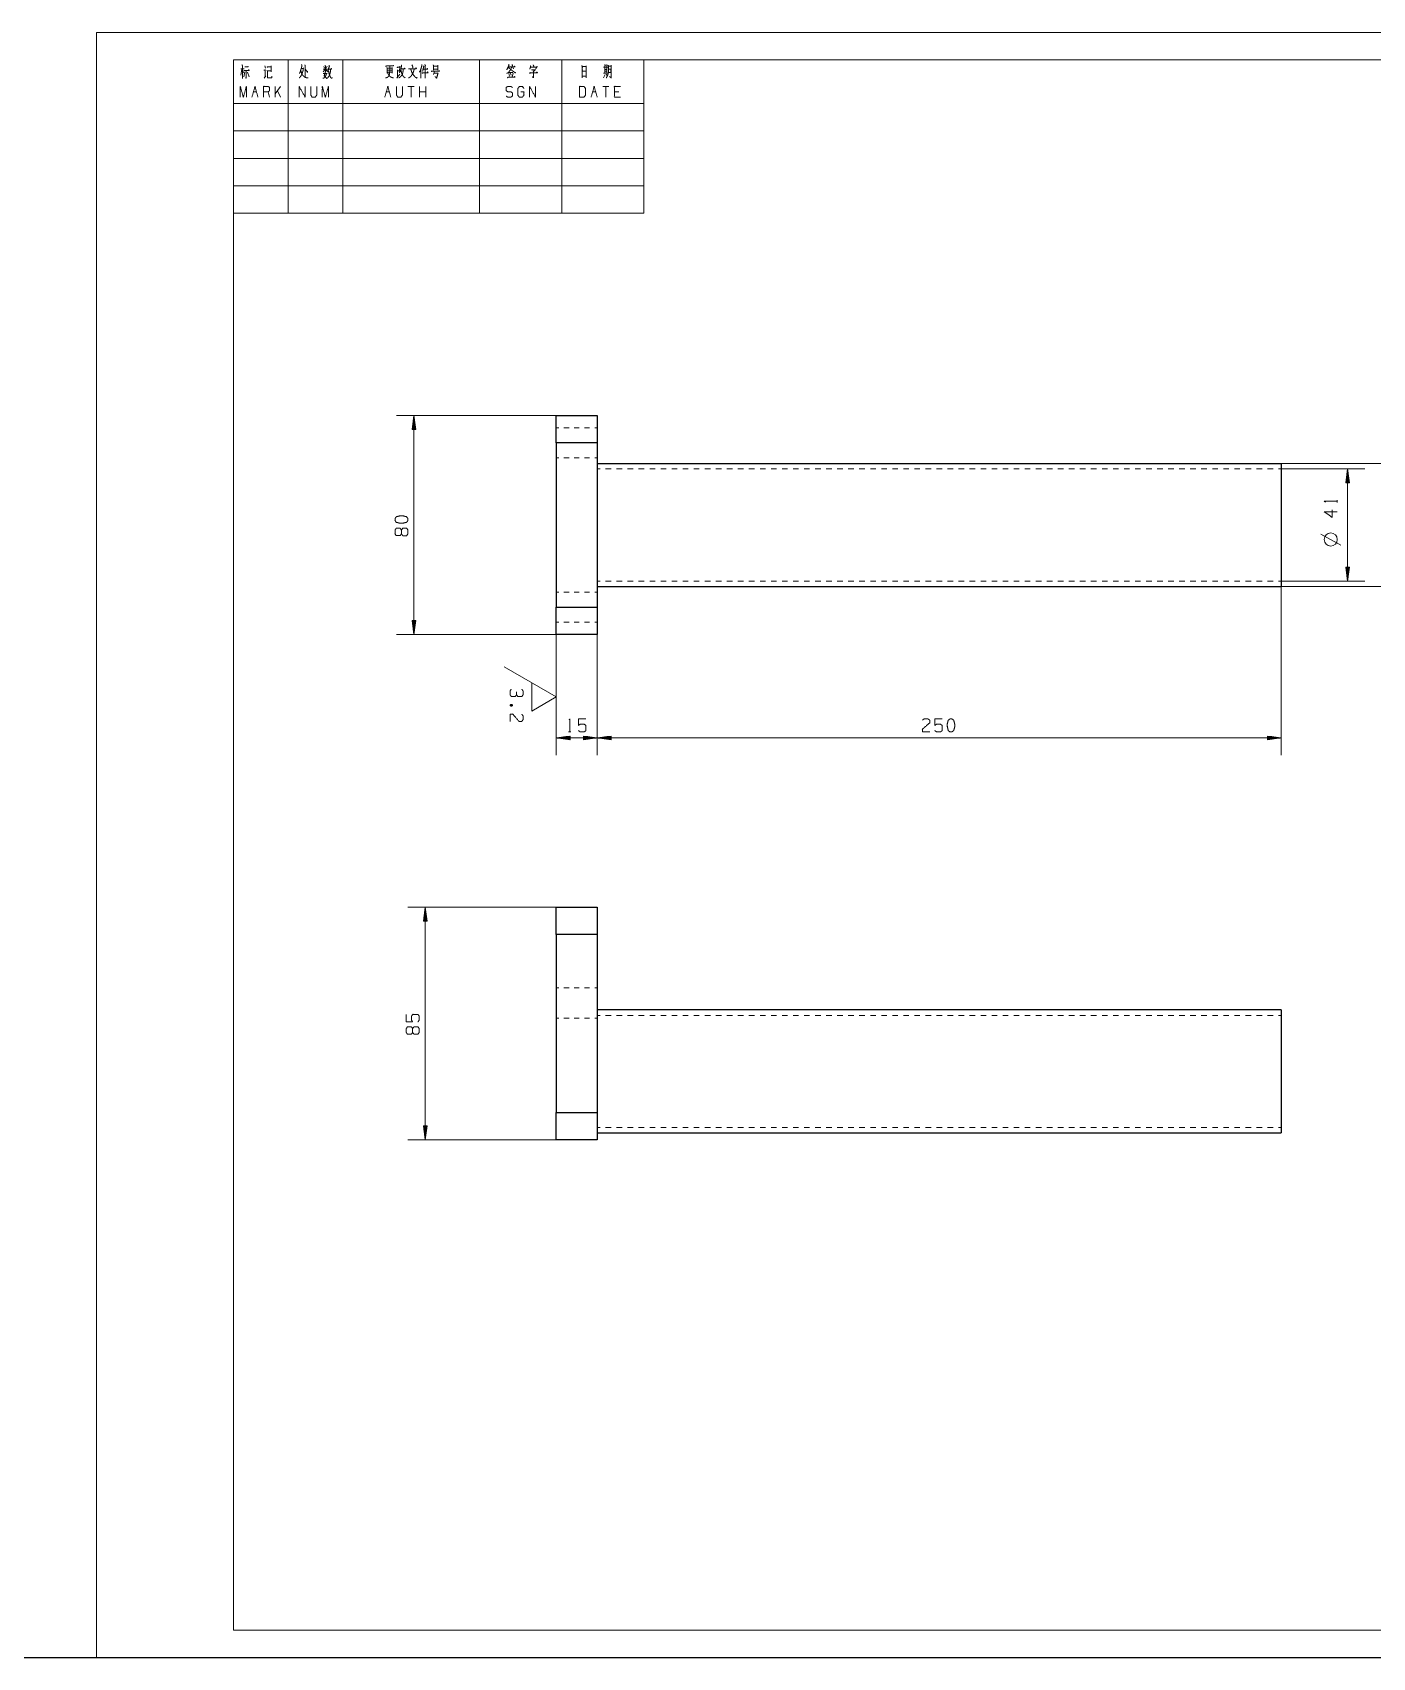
# Model space of a CAD drawing. Header units: millimetres. Extents: x 2210 to 79821, y -19430 to 2344.
# Drawn here: x 10999.2 to 11244, y 1492.8 to 1789.8 of the extents above; entities that cross this region are included whole.
import ezdxf

# ---------------------------------------------------------------- set-up
doc = ezdxf.new("R2010")
doc.units = ezdxf.units.MM
doc.layers.add('101', color=7, linetype='Continuous', true_color=0xffffff)

msp = doc.modelspace()

# ---------------------------------------------------------------- linework, layer by layer
msp.add_line((2209.78, 1492.82), (13049.16, 1492.82))
at = {"layer": '101', "color": 133, "linetype": 'Continuous', "lineweight": 18}
for p, q in [((11010.9, 1789.82), (11010.9, 1492.82)), ((11430.9, 1789.82), (11010.9, 1789.82)), ((11035.9, 1784.82), (11110.9, 1784.82)), ((11035.9, 1784.82), (11035.9, 1756.82)), ((11035.9, 1784.82), (11035.9, 1497.82)), ((11425.9, 1784.82), (11035.9, 1784.82)), ((11035.9, 1784.82), (11110.9, 1784.82)), ((11035.9, 1784.82), (11110.9, 1784.82)), ((11045.9, 1784.82), (11045.9, 1756.82)), ((11055.9, 1784.82), (11055.9, 1756.82)), ((11080.9, 1784.82), (11080.9, 1756.82)), ((11095.9, 1784.82), (11095.9, 1756.82)), ((11110.9, 1784.82), (11110.9, 1756.82)), ((11035.9, 1776.82), (11110.9, 1776.82)), ((11035.9, 1771.82), (11110.9, 1771.82)), ((11035.9, 1766.82), (11110.9, 1766.82)), ((11035.9, 1761.82), (11110.9, 1761.82)), ((11035.9, 1756.82), (11110.9, 1756.82)), ((11035.9, 1497.82), (11425.9, 1497.82)), ((11010.9, 1492.82), (11430.9, 1492.82))]:
    msp.add_line(p, q, dxfattribs=at)
at = {"layer": '101', "color": 72, "linetype": 'Continuous', "lineweight": 18}
for p, q in [((11037.47, 1783.12), (11037.25, 1782.01)), ((11037.26, 1783.19), (11037.88, 1783.19)), ((11037.59, 1782.96), (11037.81, 1782.48)), ((11038.01, 1782.61), (11037.78, 1781.74)), ((11038.46, 1782.59), (11038.77, 1781.7)), ((11041.64, 1783.7), (11041.77, 1783.31)), ((11042.03, 1782.9), (11042.12, 1782.79)), ((11048.32, 1783.23), (11048.67, 1783.23)), ((11052.29, 1782.3), (11053.06, 1782.3)), ((11052.59, 1783.02), (11052.32, 1782.61)), ((11052.43, 1783.6), (11052.56, 1783.31)), ((11052.78, 1783), (11053.01, 1782.73)), ((11053.04, 1783.64), (11052.85, 1783.31)), ((11064, 1782.59), (11064.88, 1782.59)), ((11064.01, 1783.31), (11064.89, 1783.31)), ((11064.01, 1782.96), (11064.88, 1782.96)), ((11064.91, 1783.45), (11064.91, 1782.38)), ((11065.9, 1782.98), (11065.9, 1781.72)), ((11065.91, 1782.83), (11066.25, 1782.83)), ((11066.3, 1783.64), (11066.27, 1782.71)), ((11070.17, 1783.1), (11070.17, 1781.47)), ((11072.45, 1783.68), (11073.22, 1783.68)), ((11072.45, 1783.1), (11073.22, 1783.1)), ((11072.63, 1782.73), (11072.45, 1782.15)), ((11072.5, 1782.38), (11073.23, 1782.38)), ((11073.23, 1783.87), (11073.23, 1782.92)), ((11086.21, 1782.34), (11086.38, 1781.84)), ((11086.25, 1782.54), (11086.97, 1782.54)), ((11086.5, 1782.44), (11086.66, 1782.03)), ((11087.02, 1782.38), (11086.82, 1781.72)), ((11086.94, 1783.5), (11087.11, 1783.16)), ((11103.81, 1782.15), (11103.55, 1781.53)), ((11103.76, 1782.77), (11104.15, 1782.77)), ((11104.08, 1782.19), (11104.18, 1781.86)), ((11104.12, 1783.95), (11104.22, 1783.81)), ((11041.55, 1781.45), (11041.83, 1781.9)), ((11044.49, 1779.97), (11043.53, 1778.6)), ((11043.53, 1778), (11043.53, 1779.97)), ((11044.49, 1778), (11043.94, 1779.18)), ((11068.91, 1779.97), (11067.8, 1779.97)), ((11068.36, 1779.97), (11068.36, 1778)), ((11069.92, 1778), (11069.92, 1779.97)), ((11071.04, 1778), (11071.04, 1779.97)), ((11104.5, 1779.97), (11103.39, 1779.97)), ((11103.95, 1779.97), (11103.95, 1778)), ((11104.65, 1781.76), (11104.9, 1781.51)), ((11039.56, 1778.99), (11040.12, 1778.99)), ((11042.52, 1778), (11042.24, 1778.99)), ((11063.84, 1778.99), (11064.39, 1778.99)), ((11071.04, 1778.99), (11069.92, 1778.99)), ((11101.55, 1778.99), (11102.1, 1778.99)), ((11106.35, 1778.99), (11105.51, 1778.99)), ((11237.62, 1703.94), (11237.62, 1704.36)), ((11238.26, 1696.11), (11234.61, 1698.11)), ((11086.9, 1666.94), (11086.48, 1666.78)), ((11097.16, 1661.99), (11097.58, 1661.99))]:
    msp.add_line(p, q, dxfattribs=at)
at = {"layer": '101', "color": 22, "linetype": 'Continuous', "lineweight": 18}
for p, q in [((11094.89, 1719.81), (11065.72, 1719.81)), ((11068.9, 1719.81), (11068.56, 1717.27)), ((11069.23, 1717.27), (11068.9, 1719.81)), ((11068.9, 1679.81), (11068.9, 1719.81)), ((11068.56, 1717.27), (11069.23, 1717.27)), ((11068.57, 1717.27), (11068.57, 1717.3)), ((11068.57, 1717.27), (11068.57, 1717.3)), ((11068.62, 1717.27), (11068.62, 1717.69)), ((11068.67, 1717.27), (11068.67, 1718.07)), ((11068.72, 1717.27), (11068.72, 1718.46)), ((11068.77, 1717.27), (11068.77, 1718.84)), ((11068.82, 1717.27), (11068.82, 1719.23)), ((11068.87, 1717.27), (11068.87, 1719.62)), ((11068.92, 1717.27), (11068.92, 1719.62)), ((11068.97, 1717.27), (11068.97, 1719.23)), ((11069.02, 1717.27), (11069.02, 1718.84)), ((11069.07, 1717.27), (11069.07, 1718.46)), ((11069.12, 1717.27), (11069.12, 1718.07)), ((11069.18, 1717.27), (11069.18, 1717.69)), ((11069.23, 1717.27), (11069.23, 1717.3)), ((11069.23, 1717.27), (11069.23, 1717.3)), ((11227.39, 1711.06), (11253.49, 1711.06)), ((11227.39, 1710.06), (11242.68, 1710.06)), ((11239.51, 1710.06), (11239.17, 1707.52)), ((11239.23, 1707.52), (11239.23, 1707.94)), ((11239.28, 1707.52), (11239.28, 1708.32)), ((11239.33, 1707.52), (11239.33, 1708.71)), ((11239.38, 1707.52), (11239.38, 1709.09)), ((11239.43, 1707.52), (11239.43, 1709.48)), ((11239.48, 1707.52), (11239.48, 1709.87)), ((11239.84, 1707.52), (11239.51, 1710.06)), ((11239.51, 1710.06), (11239.51, 1689.56)), ((11239.53, 1707.52), (11239.53, 1709.87)), ((11239.58, 1707.52), (11239.58, 1709.48)), ((11239.63, 1707.52), (11239.63, 1709.09)), ((11239.68, 1707.52), (11239.68, 1708.71)), ((11239.73, 1707.52), (11239.73, 1708.32)), ((11239.78, 1707.52), (11239.78, 1707.94)), ((11239.17, 1707.52), (11239.84, 1707.52)), ((11239.18, 1707.52), (11239.18, 1707.55)), ((11239.18, 1707.52), (11239.18, 1707.55)), ((11239.84, 1707.52), (11239.84, 1707.55)), ((11239.84, 1707.52), (11239.84, 1707.55)), ((11239.17, 1692.1), (11239.51, 1689.56)), ((11239.84, 1692.1), (11239.17, 1692.1)), ((11239.18, 1692.1), (11239.18, 1692.07)), ((11239.18, 1692.1), (11239.18, 1692.07)), ((11239.23, 1692.1), (11239.23, 1691.68)), ((11239.28, 1692.1), (11239.28, 1691.3)), ((11239.33, 1692.1), (11239.33, 1690.91)), ((11239.38, 1692.1), (11239.38, 1690.52)), ((11239.43, 1692.1), (11239.43, 1690.14)), ((11239.48, 1692.1), (11239.48, 1689.75)), ((11239.51, 1689.56), (11239.84, 1692.1)), ((11239.53, 1692.1), (11239.53, 1689.75)), ((11239.58, 1692.1), (11239.58, 1690.14)), ((11239.63, 1692.1), (11239.63, 1690.52)), ((11239.68, 1692.1), (11239.68, 1690.91)), ((11239.73, 1692.1), (11239.73, 1691.3)), ((11239.78, 1692.1), (11239.78, 1691.68)), ((11239.84, 1692.1), (11239.84, 1692.07)), ((11239.84, 1692.1), (11239.84, 1692.07)), ((11102.39, 1688.56), (11102.39, 1657.72)), ((11227.39, 1689.56), (11242.68, 1689.56)), ((11227.39, 1688.56), (11253.49, 1688.56)), ((11227.39, 1688.56), (11227.39, 1657.72)), ((11068.56, 1682.35), (11068.9, 1679.81)), ((11069.23, 1682.35), (11068.56, 1682.35)), ((11068.57, 1682.35), (11068.57, 1682.32)), ((11068.57, 1682.35), (11068.57, 1682.32)), ((11068.62, 1682.35), (11068.62, 1681.93)), ((11068.67, 1682.35), (11068.67, 1681.55)), ((11068.72, 1682.35), (11068.72, 1681.16)), ((11068.77, 1682.35), (11068.77, 1680.77)), ((11068.82, 1682.35), (11068.82, 1680.39)), ((11068.87, 1682.35), (11068.87, 1680)), ((11068.9, 1679.81), (11069.23, 1682.35)), ((11068.92, 1682.35), (11068.92, 1680)), ((11068.97, 1682.35), (11068.97, 1680.39)), ((11069.02, 1682.35), (11069.02, 1680.77)), ((11069.07, 1682.35), (11069.07, 1681.16)), ((11069.12, 1682.35), (11069.12, 1681.55)), ((11069.18, 1682.35), (11069.18, 1681.93)), ((11069.23, 1682.35), (11069.23, 1682.32)), ((11069.23, 1682.35), (11069.23, 1682.32)), ((11094.89, 1679.81), (11065.72, 1679.81)), ((11094.89, 1679.81), (11094.89, 1657.72)), ((11102.39, 1679.81), (11102.39, 1657.72)), ((11094.89, 1664.57), (11094.89, 1672.19)), ((11097.43, 1661.23), (11094.89, 1660.9)), ((11094.89, 1660.9), (11097.43, 1660.56)), ((11094.89, 1660.9), (11102.39, 1660.9)), ((11097.43, 1660.92), (11095.08, 1660.92)), ((11097.43, 1660.87), (11095.08, 1660.87)), ((11097.43, 1660.97), (11095.47, 1660.97)), ((11097.43, 1660.82), (11095.47, 1660.82)), ((11097.43, 1661.02), (11095.85, 1661.02)), ((11097.43, 1660.77), (11095.85, 1660.77)), ((11097.43, 1661.08), (11096.24, 1661.08)), ((11097.43, 1660.72), (11096.24, 1660.72)), ((11097.43, 1661.13), (11096.63, 1661.13)), ((11097.43, 1660.67), (11096.63, 1660.67)), ((11097.43, 1661.18), (11097.01, 1661.18)), ((11097.43, 1660.62), (11097.01, 1660.62)), ((11097.43, 1661.23), (11097.4, 1661.23)), ((11097.43, 1661.23), (11097.4, 1661.23)), ((11097.43, 1660.57), (11097.4, 1660.57)), ((11097.43, 1660.57), (11097.4, 1660.57)), ((11097.43, 1660.56), (11097.43, 1661.23)), ((11099.85, 1661.23), (11099.88, 1661.23)), ((11099.85, 1661.23), (11099.88, 1661.23)), ((11099.85, 1661.23), (11099.85, 1660.56)), ((11102.39, 1660.9), (11099.85, 1661.23)), ((11099.85, 1661.18), (11100.27, 1661.18)), ((11099.85, 1661.13), (11100.65, 1661.13)), ((11099.85, 1661.08), (11101.04, 1661.08)), ((11099.85, 1661.02), (11101.43, 1661.02)), ((11099.85, 1660.97), (11101.81, 1660.97)), ((11099.85, 1660.92), (11102.2, 1660.92)), ((11099.85, 1660.56), (11102.39, 1660.9)), ((11099.85, 1660.87), (11102.2, 1660.87)), ((11099.85, 1660.82), (11101.81, 1660.82)), ((11099.85, 1660.77), (11101.43, 1660.77)), ((11099.85, 1660.72), (11101.04, 1660.72)), ((11099.85, 1660.67), (11100.65, 1660.67)), ((11099.85, 1660.62), (11100.27, 1660.62)), ((11099.85, 1660.57), (11099.88, 1660.57)), ((11099.85, 1660.57), (11099.88, 1660.57)), ((11104.93, 1661.23), (11102.39, 1660.9)), ((11102.39, 1660.9), (11104.93, 1660.56)), ((11102.39, 1660.9), (11227.39, 1660.9)), ((11104.93, 1660.92), (11102.58, 1660.92)), ((11104.93, 1660.87), (11102.58, 1660.87)), ((11104.93, 1660.97), (11102.97, 1660.97)), ((11104.93, 1660.82), (11102.97, 1660.82)), ((11104.93, 1661.02), (11103.35, 1661.02)), ((11104.93, 1660.77), (11103.35, 1660.77)), ((11104.93, 1661.08), (11103.74, 1661.08)), ((11104.93, 1660.72), (11103.74, 1660.72)), ((11104.93, 1661.13), (11104.13, 1661.13)), ((11104.93, 1660.67), (11104.13, 1660.67)), ((11104.93, 1661.18), (11104.51, 1661.18)), ((11104.93, 1660.62), (11104.51, 1660.62)), ((11104.93, 1661.23), (11104.9, 1661.23)), ((11104.93, 1661.23), (11104.9, 1661.23)), ((11104.93, 1660.57), (11104.9, 1660.57)), ((11104.93, 1660.57), (11104.9, 1660.57)), ((11104.93, 1660.56), (11104.93, 1661.23)), ((11224.85, 1661.23), (11224.88, 1661.23)), ((11224.85, 1661.23), (11224.88, 1661.23)), ((11224.85, 1661.23), (11224.85, 1660.56)), ((11227.39, 1660.9), (11224.85, 1661.23)), ((11224.85, 1661.18), (11225.27, 1661.18)), ((11224.85, 1661.13), (11225.65, 1661.13)), ((11224.85, 1661.08), (11226.04, 1661.08)), ((11224.85, 1661.02), (11226.43, 1661.02)), ((11224.85, 1660.97), (11226.81, 1660.97)), ((11224.85, 1660.92), (11227.2, 1660.92)), ((11224.85, 1660.56), (11227.39, 1660.9)), ((11224.85, 1660.87), (11227.2, 1660.87)), ((11224.85, 1660.82), (11226.81, 1660.82)), ((11224.85, 1660.77), (11226.43, 1660.77)), ((11224.85, 1660.72), (11226.04, 1660.72)), ((11224.85, 1660.67), (11225.65, 1660.67)), ((11224.85, 1660.62), (11225.27, 1660.62)), ((11224.85, 1660.57), (11224.88, 1660.57)), ((11224.85, 1660.57), (11224.88, 1660.57)), ((11094.89, 1629.94), (11067.77, 1629.94)), ((11070.94, 1629.94), (11070.61, 1627.4)), ((11070.67, 1627.4), (11070.67, 1627.82)), ((11070.72, 1627.4), (11070.72, 1628.2)), ((11070.77, 1627.4), (11070.77, 1628.59)), ((11070.82, 1627.4), (11070.82, 1628.97)), ((11070.87, 1627.4), (11070.87, 1629.36)), ((11070.92, 1627.4), (11070.92, 1629.75)), ((11071.28, 1627.4), (11070.94, 1629.94)), ((11070.94, 1587.44), (11070.94, 1629.94)), ((11070.97, 1627.4), (11070.97, 1629.75)), ((11071.02, 1627.4), (11071.02, 1629.36)), ((11071.07, 1627.4), (11071.07, 1628.97)), ((11071.12, 1627.4), (11071.12, 1628.59)), ((11071.17, 1627.4), (11071.17, 1628.2)), ((11071.22, 1627.4), (11071.22, 1627.82)), ((11070.61, 1627.4), (11070.61, 1627.43)), ((11070.61, 1627.4), (11070.61, 1627.43)), ((11070.61, 1627.4), (11071.28, 1627.4)), ((11071.28, 1627.4), (11071.28, 1627.43)), ((11071.28, 1627.4), (11071.28, 1627.43)), ((11070.61, 1589.98), (11070.61, 1589.95)), ((11070.61, 1589.98), (11070.61, 1589.95)), ((11070.61, 1589.98), (11070.94, 1587.44)), ((11071.28, 1589.98), (11070.61, 1589.98)), ((11070.67, 1589.98), (11070.67, 1589.56)), ((11070.72, 1589.98), (11070.72, 1589.18)), ((11070.77, 1589.98), (11070.77, 1588.79)), ((11070.82, 1589.98), (11070.82, 1588.4)), ((11070.87, 1589.98), (11070.87, 1588.02)), ((11070.92, 1589.98), (11070.92, 1587.63)), ((11070.94, 1587.44), (11071.28, 1589.98)), ((11070.97, 1589.98), (11070.97, 1587.63)), ((11071.02, 1589.98), (11071.02, 1588.02)), ((11071.07, 1589.98), (11071.07, 1588.4)), ((11071.12, 1589.98), (11071.12, 1588.79)), ((11071.17, 1589.98), (11071.17, 1589.18)), ((11071.22, 1589.98), (11071.22, 1589.56)), ((11071.28, 1589.98), (11071.28, 1589.95)), ((11071.28, 1589.98), (11071.28, 1589.95)), ((11094.89, 1587.44), (11067.77, 1587.44))]:
    msp.add_line(p, q, dxfattribs=at)
at = {"layer": '101', "color": 92, "linetype": 'Continuous', "lineweight": 25}
for p, q in [((11094.89, 1714.81), (11094.89, 1719.81)), ((11094.89, 1719.81), (11102.39, 1719.81)), ((11102.39, 1719.81), (11102.39, 1714.81)), ((11102.39, 1714.81), (11094.89, 1714.81)), ((11094.89, 1714.81), (11094.89, 1684.81)), ((11102.39, 1714.81), (11102.39, 1684.81)), ((11102.39, 1711.06), (11227.39, 1711.06)), ((11102.39, 1688.56), (11227.39, 1688.56)), ((11094.89, 1679.81), (11094.89, 1684.81)), ((11094.89, 1684.81), (11102.39, 1684.81)), ((11102.39, 1684.81), (11102.39, 1679.81)), ((11102.39, 1679.81), (11094.89, 1679.81)), ((11094.89, 1624.94), (11094.89, 1629.94)), ((11094.89, 1629.94), (11102.39, 1629.94)), ((11102.39, 1629.94), (11102.39, 1624.94)), ((11102.39, 1624.94), (11094.89, 1624.94)), ((11094.89, 1624.94), (11094.89, 1592.44)), ((11102.39, 1624.94), (11102.39, 1592.44)), ((11227.39, 1611.19), (11102.39, 1611.19)), ((11094.89, 1587.44), (11094.89, 1592.44)), ((11094.89, 1592.44), (11102.39, 1592.44)), ((11102.39, 1592.44), (11102.39, 1587.44)), ((11102.39, 1587.44), (11094.89, 1587.44)), ((11102.39, 1588.69), (11227.39, 1588.69))]:
    msp.add_line(p, q, dxfattribs=at)
at = {"layer": '101', "color": 53, "linetype": 'Continuous', "lineweight": 18}
for p, q in [((11095.36, 1717.56), (11094.89, 1717.56)), ((11097.23, 1717.56), (11096.3, 1717.56)), ((11099.11, 1717.56), (11098.17, 1717.56)), ((11100.98, 1717.56), (11100.05, 1717.56)), ((11102.39, 1717.56), (11101.92, 1717.56)), ((11094.89, 1712.06), (11095.36, 1712.06)), ((11096.3, 1712.06), (11097.23, 1712.06)), ((11098.17, 1712.06), (11099.11, 1712.06)), ((11100.05, 1712.06), (11100.98, 1712.06)), ((11101.92, 1712.06), (11102.39, 1712.06)), ((11102.39, 1710.06), (11102.89, 1710.06)), ((11103.9, 1710.06), (11104.91, 1710.06)), ((11105.92, 1710.06), (11106.93, 1710.06)), ((11107.93, 1710.06), (11108.94, 1710.06)), ((11109.95, 1710.06), (11110.96, 1710.06)), ((11111.97, 1710.06), (11112.97, 1710.06)), ((11113.98, 1710.06), (11114.99, 1710.06)), ((11116, 1710.06), (11117.01, 1710.06)), ((11118.01, 1710.06), (11119.02, 1710.06)), ((11120.03, 1710.06), (11121.04, 1710.06)), ((11122.05, 1710.06), (11123.06, 1710.06)), ((11124.06, 1710.06), (11125.07, 1710.06)), ((11126.08, 1710.06), (11127.09, 1710.06)), ((11128.1, 1710.06), (11129.1, 1710.06)), ((11130.11, 1710.06), (11131.12, 1710.06)), ((11132.13, 1710.06), (11133.14, 1710.06)), ((11134.14, 1710.06), (11135.15, 1710.06)), ((11136.16, 1710.06), (11137.17, 1710.06)), ((11138.18, 1710.06), (11139.18, 1710.06)), ((11140.19, 1710.06), (11141.2, 1710.06)), ((11142.21, 1710.06), (11143.22, 1710.06)), ((11144.22, 1710.06), (11145.23, 1710.06)), ((11146.24, 1710.06), (11147.25, 1710.06)), ((11148.26, 1710.06), (11149.26, 1710.06)), ((11150.27, 1710.06), (11151.28, 1710.06)), ((11152.29, 1710.06), (11153.3, 1710.06)), ((11154.31, 1710.06), (11155.31, 1710.06)), ((11156.32, 1710.06), (11157.33, 1710.06)), ((11158.34, 1710.06), (11159.35, 1710.06)), ((11160.35, 1710.06), (11161.36, 1710.06)), ((11162.37, 1710.06), (11163.38, 1710.06)), ((11164.39, 1710.06), (11165.39, 1710.06)), ((11166.4, 1710.06), (11167.41, 1710.06)), ((11168.42, 1710.06), (11169.43, 1710.06)), ((11170.43, 1710.06), (11171.44, 1710.06)), ((11172.45, 1710.06), (11173.46, 1710.06)), ((11174.47, 1710.06), (11175.47, 1710.06)), ((11176.48, 1710.06), (11177.49, 1710.06)), ((11178.5, 1710.06), (11179.51, 1710.06)), ((11180.51, 1710.06), (11181.52, 1710.06)), ((11182.53, 1710.06), (11183.54, 1710.06)), ((11184.55, 1710.06), (11185.56, 1710.06)), ((11186.56, 1710.06), (11187.57, 1710.06)), ((11188.58, 1710.06), (11189.59, 1710.06)), ((11190.6, 1710.06), (11191.6, 1710.06)), ((11192.61, 1710.06), (11193.62, 1710.06)), ((11194.63, 1710.06), (11195.64, 1710.06)), ((11196.64, 1710.06), (11197.65, 1710.06)), ((11198.66, 1710.06), (11199.67, 1710.06)), ((11200.68, 1710.06), (11201.68, 1710.06)), ((11202.69, 1710.06), (11203.7, 1710.06)), ((11204.71, 1710.06), (11205.72, 1710.06)), ((11206.72, 1710.06), (11207.73, 1710.06)), ((11208.74, 1710.06), (11209.75, 1710.06)), ((11210.76, 1710.06), (11211.76, 1710.06)), ((11212.77, 1710.06), (11213.78, 1710.06)), ((11214.79, 1710.06), (11215.8, 1710.06)), ((11216.81, 1710.06), (11217.81, 1710.06)), ((11218.82, 1710.06), (11219.83, 1710.06)), ((11220.84, 1710.06), (11221.85, 1710.06)), ((11222.85, 1710.06), (11223.86, 1710.06)), ((11224.87, 1710.06), (11225.88, 1710.06)), ((11226.89, 1710.06), (11227.39, 1710.06)), ((11095.36, 1687.56), (11094.89, 1687.56)), ((11097.23, 1687.56), (11096.3, 1687.56)), ((11099.11, 1687.56), (11098.17, 1687.56)), ((11100.98, 1687.56), (11100.05, 1687.56)), ((11102.39, 1687.56), (11101.92, 1687.56)), ((11102.39, 1689.56), (11102.89, 1689.56)), ((11103.9, 1689.56), (11104.91, 1689.56)), ((11105.92, 1689.56), (11106.93, 1689.56)), ((11107.93, 1689.56), (11108.94, 1689.56)), ((11109.95, 1689.56), (11110.96, 1689.56)), ((11111.97, 1689.56), (11112.97, 1689.56)), ((11113.98, 1689.56), (11114.99, 1689.56)), ((11116, 1689.56), (11117.01, 1689.56)), ((11118.01, 1689.56), (11119.02, 1689.56)), ((11120.03, 1689.56), (11121.04, 1689.56)), ((11122.05, 1689.56), (11123.06, 1689.56)), ((11124.06, 1689.56), (11125.07, 1689.56)), ((11126.08, 1689.56), (11127.09, 1689.56)), ((11128.1, 1689.56), (11129.1, 1689.56)), ((11130.11, 1689.56), (11131.12, 1689.56)), ((11132.13, 1689.56), (11133.14, 1689.56)), ((11134.14, 1689.56), (11135.15, 1689.56)), ((11136.16, 1689.56), (11137.17, 1689.56)), ((11138.18, 1689.56), (11139.18, 1689.56)), ((11140.19, 1689.56), (11141.2, 1689.56)), ((11142.21, 1689.56), (11143.22, 1689.56)), ((11144.22, 1689.56), (11145.23, 1689.56)), ((11146.24, 1689.56), (11147.25, 1689.56)), ((11148.26, 1689.56), (11149.26, 1689.56)), ((11150.27, 1689.56), (11151.28, 1689.56)), ((11152.29, 1689.56), (11153.3, 1689.56)), ((11154.31, 1689.56), (11155.31, 1689.56)), ((11156.32, 1689.56), (11157.33, 1689.56)), ((11158.34, 1689.56), (11159.35, 1689.56)), ((11160.35, 1689.56), (11161.36, 1689.56)), ((11162.37, 1689.56), (11163.38, 1689.56)), ((11164.39, 1689.56), (11165.39, 1689.56)), ((11166.4, 1689.56), (11167.41, 1689.56)), ((11168.42, 1689.56), (11169.43, 1689.56)), ((11170.43, 1689.56), (11171.44, 1689.56)), ((11172.45, 1689.56), (11173.46, 1689.56)), ((11174.47, 1689.56), (11175.47, 1689.56)), ((11176.48, 1689.56), (11177.49, 1689.56)), ((11178.5, 1689.56), (11179.51, 1689.56)), ((11180.51, 1689.56), (11181.52, 1689.56)), ((11182.53, 1689.56), (11183.54, 1689.56)), ((11184.55, 1689.56), (11185.56, 1689.56)), ((11186.56, 1689.56), (11187.57, 1689.56)), ((11188.58, 1689.56), (11189.59, 1689.56)), ((11190.6, 1689.56), (11191.6, 1689.56)), ((11192.61, 1689.56), (11193.62, 1689.56)), ((11194.63, 1689.56), (11195.64, 1689.56)), ((11196.64, 1689.56), (11197.65, 1689.56)), ((11198.66, 1689.56), (11199.67, 1689.56)), ((11200.68, 1689.56), (11201.68, 1689.56)), ((11202.69, 1689.56), (11203.7, 1689.56)), ((11204.71, 1689.56), (11205.72, 1689.56)), ((11206.72, 1689.56), (11207.73, 1689.56)), ((11208.74, 1689.56), (11209.75, 1689.56)), ((11210.76, 1689.56), (11211.76, 1689.56)), ((11212.77, 1689.56), (11213.78, 1689.56)), ((11214.79, 1689.56), (11215.8, 1689.56)), ((11216.81, 1689.56), (11217.81, 1689.56)), ((11218.82, 1689.56), (11219.83, 1689.56)), ((11220.84, 1689.56), (11221.85, 1689.56)), ((11222.85, 1689.56), (11223.86, 1689.56)), ((11224.87, 1689.56), (11225.88, 1689.56)), ((11226.89, 1689.56), (11227.39, 1689.56)), ((11094.89, 1682.06), (11095.36, 1682.06)), ((11096.3, 1682.06), (11097.23, 1682.06)), ((11098.17, 1682.06), (11099.11, 1682.06)), ((11100.05, 1682.06), (11100.98, 1682.06)), ((11101.92, 1682.06), (11102.39, 1682.06)), ((11095.36, 1615.19), (11094.89, 1615.19)), ((11097.23, 1615.19), (11096.3, 1615.19)), ((11099.11, 1615.19), (11098.17, 1615.19)), ((11100.98, 1615.19), (11100.05, 1615.19)), ((11102.39, 1615.19), (11101.92, 1615.19)), ((11102.89, 1610.19), (11102.39, 1610.19)), ((11104.91, 1610.19), (11103.9, 1610.19)), ((11106.93, 1610.19), (11105.92, 1610.19)), ((11108.94, 1610.19), (11107.93, 1610.19)), ((11110.96, 1610.19), (11109.95, 1610.19)), ((11112.97, 1610.19), (11111.97, 1610.19)), ((11114.99, 1610.19), (11113.98, 1610.19)), ((11117.01, 1610.19), (11116, 1610.19)), ((11119.02, 1610.19), (11118.01, 1610.19)), ((11121.04, 1610.19), (11120.03, 1610.19)), ((11123.06, 1610.19), (11122.05, 1610.19)), ((11125.07, 1610.19), (11124.06, 1610.19)), ((11127.09, 1610.19), (11126.08, 1610.19)), ((11129.1, 1610.19), (11128.1, 1610.19)), ((11131.12, 1610.19), (11130.11, 1610.19)), ((11133.14, 1610.19), (11132.13, 1610.19)), ((11135.15, 1610.19), (11134.14, 1610.19)), ((11137.17, 1610.19), (11136.16, 1610.19)), ((11139.18, 1610.19), (11138.18, 1610.19)), ((11141.2, 1610.19), (11140.19, 1610.19)), ((11143.22, 1610.19), (11142.21, 1610.19)), ((11145.23, 1610.19), (11144.22, 1610.19)), ((11147.25, 1610.19), (11146.24, 1610.19)), ((11149.26, 1610.19), (11148.26, 1610.19)), ((11151.28, 1610.19), (11150.27, 1610.19)), ((11153.3, 1610.19), (11152.29, 1610.19)), ((11155.31, 1610.19), (11154.31, 1610.19)), ((11157.33, 1610.19), (11156.32, 1610.19)), ((11159.35, 1610.19), (11158.34, 1610.19)), ((11161.36, 1610.19), (11160.35, 1610.19)), ((11163.38, 1610.19), (11162.37, 1610.19)), ((11165.39, 1610.19), (11164.39, 1610.19)), ((11167.41, 1610.19), (11166.4, 1610.19)), ((11169.43, 1610.19), (11168.42, 1610.19)), ((11171.44, 1610.19), (11170.43, 1610.19)), ((11173.46, 1610.19), (11172.45, 1610.19)), ((11175.47, 1610.19), (11174.47, 1610.19)), ((11177.49, 1610.19), (11176.48, 1610.19)), ((11179.51, 1610.19), (11178.5, 1610.19)), ((11181.52, 1610.19), (11180.51, 1610.19)), ((11183.54, 1610.19), (11182.53, 1610.19)), ((11185.56, 1610.19), (11184.55, 1610.19)), ((11187.57, 1610.19), (11186.56, 1610.19)), ((11189.59, 1610.19), (11188.58, 1610.19)), ((11191.6, 1610.19), (11190.6, 1610.19)), ((11193.62, 1610.19), (11192.61, 1610.19)), ((11195.64, 1610.19), (11194.63, 1610.19)), ((11197.65, 1610.19), (11196.64, 1610.19)), ((11199.67, 1610.19), (11198.66, 1610.19)), ((11201.68, 1610.19), (11200.68, 1610.19)), ((11203.7, 1610.19), (11202.69, 1610.19)), ((11205.72, 1610.19), (11204.71, 1610.19)), ((11207.73, 1610.19), (11206.72, 1610.19)), ((11209.75, 1610.19), (11208.74, 1610.19)), ((11211.76, 1610.19), (11210.76, 1610.19)), ((11213.78, 1610.19), (11212.77, 1610.19)), ((11215.8, 1610.19), (11214.79, 1610.19)), ((11217.81, 1610.19), (11216.81, 1610.19)), ((11219.83, 1610.19), (11218.82, 1610.19)), ((11221.85, 1610.19), (11220.84, 1610.19)), ((11223.86, 1610.19), (11222.85, 1610.19)), ((11225.88, 1610.19), (11224.87, 1610.19)), ((11227.39, 1610.19), (11226.89, 1610.19)), ((11094.89, 1609.69), (11095.36, 1609.69)), ((11096.3, 1609.69), (11097.23, 1609.69)), ((11098.17, 1609.69), (11099.11, 1609.69)), ((11100.05, 1609.69), (11100.98, 1609.69)), ((11101.92, 1609.69), (11102.39, 1609.69)), ((11102.39, 1589.69), (11102.89, 1589.69)), ((11103.9, 1589.69), (11104.91, 1589.69)), ((11105.92, 1589.69), (11106.93, 1589.69)), ((11107.93, 1589.69), (11108.94, 1589.69)), ((11109.95, 1589.69), (11110.96, 1589.69)), ((11111.97, 1589.69), (11112.97, 1589.69)), ((11113.98, 1589.69), (11114.99, 1589.69)), ((11116, 1589.69), (11117.01, 1589.69)), ((11118.01, 1589.69), (11119.02, 1589.69)), ((11120.03, 1589.69), (11121.04, 1589.69)), ((11122.05, 1589.69), (11123.06, 1589.69)), ((11124.06, 1589.69), (11125.07, 1589.69)), ((11126.08, 1589.69), (11127.09, 1589.69)), ((11128.1, 1589.69), (11129.1, 1589.69)), ((11130.11, 1589.69), (11131.12, 1589.69)), ((11132.13, 1589.69), (11133.14, 1589.69)), ((11134.14, 1589.69), (11135.15, 1589.69)), ((11136.16, 1589.69), (11137.17, 1589.69)), ((11138.18, 1589.69), (11139.18, 1589.69)), ((11140.19, 1589.69), (11141.2, 1589.69)), ((11142.21, 1589.69), (11143.22, 1589.69)), ((11144.22, 1589.69), (11145.23, 1589.69)), ((11146.24, 1589.69), (11147.25, 1589.69)), ((11148.26, 1589.69), (11149.26, 1589.69)), ((11150.27, 1589.69), (11151.28, 1589.69)), ((11152.29, 1589.69), (11153.3, 1589.69)), ((11154.31, 1589.69), (11155.31, 1589.69)), ((11156.32, 1589.69), (11157.33, 1589.69)), ((11158.34, 1589.69), (11159.35, 1589.69)), ((11160.35, 1589.69), (11161.36, 1589.69)), ((11162.37, 1589.69), (11163.38, 1589.69)), ((11164.39, 1589.69), (11165.39, 1589.69)), ((11166.4, 1589.69), (11167.41, 1589.69)), ((11168.42, 1589.69), (11169.43, 1589.69)), ((11170.43, 1589.69), (11171.44, 1589.69)), ((11172.45, 1589.69), (11173.46, 1589.69)), ((11174.47, 1589.69), (11175.47, 1589.69)), ((11176.48, 1589.69), (11177.49, 1589.69)), ((11178.5, 1589.69), (11179.51, 1589.69)), ((11180.51, 1589.69), (11181.52, 1589.69)), ((11182.53, 1589.69), (11183.54, 1589.69)), ((11184.55, 1589.69), (11185.56, 1589.69)), ((11186.56, 1589.69), (11187.57, 1589.69)), ((11188.58, 1589.69), (11189.59, 1589.69)), ((11190.6, 1589.69), (11191.6, 1589.69)), ((11192.61, 1589.69), (11193.62, 1589.69)), ((11194.63, 1589.69), (11195.64, 1589.69)), ((11196.64, 1589.69), (11197.65, 1589.69)), ((11198.66, 1589.69), (11199.67, 1589.69)), ((11200.68, 1589.69), (11201.68, 1589.69)), ((11202.69, 1589.69), (11203.7, 1589.69)), ((11204.71, 1589.69), (11205.72, 1589.69)), ((11206.72, 1589.69), (11207.73, 1589.69)), ((11208.74, 1589.69), (11209.75, 1589.69)), ((11210.76, 1589.69), (11211.76, 1589.69)), ((11212.77, 1589.69), (11213.78, 1589.69)), ((11214.79, 1589.69), (11215.8, 1589.69)), ((11216.81, 1589.69), (11217.81, 1589.69)), ((11218.82, 1589.69), (11219.83, 1589.69)), ((11220.84, 1589.69), (11221.85, 1589.69)), ((11222.85, 1589.69), (11223.86, 1589.69)), ((11224.87, 1589.69), (11225.88, 1589.69)), ((11226.89, 1589.69), (11227.39, 1589.69))]:
    msp.add_line(p, q, dxfattribs=at)
at = {"layer": '101', "color": 163, "linetype": 'Continuous', "lineweight": 13}
for p, q in [((11094.89, 1668.38), (11085.37, 1673.87)), ((11090.44, 1665.81), (11090.44, 1670.95)), ((11094.89, 1668.38), (11090.44, 1665.81))]:
    msp.add_line(p, q, dxfattribs=at)
at = {"layer": '101', "color": 72, "linetype": 'Continuous', "lineweight": 18}
msp.add_circle((11236.42, 1697.15), 1.2, dxfattribs=at)
for points, knots in [([(11037.47, 1783.89), (11037.57, 1783.77), (11037.57, 1781.43)], [0, 0, 0.064393, 1, 1]), ([(11037.82, 1782.9), (11038.77, 1782.9), (11038.71, 1783.06), (11038.64, 1782.92)], [0, 0, 0.737857, 0.874089, 1, 1]), ([(11038, 1783.52), (11038.62, 1783.52), (11038.58, 1783.64), (11038.54, 1783.56)], [0, 0, 0.736257, 0.890366, 1, 1]), ([(11038.26, 1782.9), (11038.26, 1781.47), (11038.1, 1781.55)], [0, 0, 0.887515, 1, 1]), ([(11041.45, 1782.96), (11041.7, 1782.96), (11041.7, 1783.08), (11041.7, 1781.63)], [0, 0, 0.136549, 0.204721, 1, 1]), ([(11042.18, 1783.52), (11042.11, 1783.45), (11042.05, 1783.52), (11042.78, 1783.52), (11042.78, 1783.7), (11042.78, 1782.61), (11042.78, 1782.79), (11042.12, 1782.79), (11042.12, 1781.65), (11042.14, 1781.57), (11042.25, 1781.53), (11042.94, 1781.53), (11042.94, 1781.84)], [0, 0, 0.017819, 0.033666, 0.169515, 0.204099, 0.407776, 0.442364, 0.564628, 0.775991, 0.791603, 0.814658, 0.942357, 1, 1]), ([(11048.7, 1783.37), (11048.61, 1782.77), (11048.55, 1782.59), (11048.52, 1782.44), (11048.43, 1782.3), (11048.36, 1782.13), (11048.32, 1782.01), (11048.21, 1781.84), (11048.13, 1781.72), (11047.93, 1781.53)], [0, 0, 0.296659, 0.392137, 0.46442, 0.547267, 0.635799, 0.700206, 0.795426, 0.869797, 1, 1]), ([(11048.36, 1783.95), (11048.43, 1783.77), (11048.36, 1783.5), (11048.33, 1783.35), (11048.27, 1783.16), (11048.21, 1782.96), (11048.15, 1782.77), (11048.11, 1782.61), (11048.04, 1782.48), (11047.95, 1782.34)], [0, 0, 0.116545, 0.278927, 0.365002, 0.478708, 0.603961, 0.717668, 0.817418, 0.901357, 1, 1]), ([(11048.21, 1782.83), (11048.27, 1782.69), (11048.32, 1782.52), (11048.34, 1782.38), (11048.49, 1782.09), (11048.56, 1782.01), (11048.77, 1781.8), (11048.89, 1781.7), (11049.03, 1781.61), (11049.24, 1781.55), (11049.43, 1781.55), (11049.57, 1781.53)], [0, 0, 0.075191, 0.157626, 0.228751, 0.384956, 0.438117, 0.578248, 0.65344, 0.734339, 0.837348, 0.928887, 1, 1]), ([(11048.94, 1783.93), (11049, 1783.79), (11049, 1781.7)], [0, 0, 0.06955, 1, 1]), ([(11048.97, 1783.21), (11049.46, 1782.54), (11049.46, 1782.73)], [0, 0, 0.814818, 1, 1]), ([(11052.91, 1782.23), (11052.79, 1781.98), (11052.72, 1781.8), (11052.59, 1781.61), (11052.46, 1781.51), (11052.24, 1781.47)], [0, 0, 0.251055, 0.434029, 0.64262, 0.795766, 1, 1]), ([(11052.63, 1783.77), (11052.76, 1783.7), (11052.7, 1783.74), (11052.7, 1782.59), (11052.7, 1783.12), (11052.29, 1783.12), (11053.11, 1783.12)], [0, 0, 0.046318, 0.069123, 0.437816, 0.608997, 0.739331, 1, 1]), ([(11052.66, 1782.5), (11052.49, 1781.92), (11052.92, 1781.45)], [0, 0, 0.483237, 1, 1]), ([(11053.63, 1783.02), (11053.63, 1782.77), (11053.6, 1782.5), (11053.52, 1782.21), (11053.41, 1781.92), (11053.28, 1781.72), (11053.13, 1781.53), (11052.92, 1781.41)], [0, 0, 0.134106, 0.280228, 0.441583, 0.610314, 0.742762, 0.870657, 1, 1]), ([(11053.36, 1783.79), (11053.5, 1783.64), (11053.45, 1783.68), (11053.11, 1782.63)], [0, 0, 0.143537, 0.187773, 1, 1]), ([(11053.28, 1782.83), (11053.32, 1782.63), (11053.36, 1782.38), (11053.45, 1782.09), (11053.57, 1781.8), (11053.7, 1781.57), (11053.89, 1781.43), (11053.93, 1781.57)], [0, 0, 0.122124, 0.267694, 0.442444, 0.622807, 0.774615, 0.912625, 1, 1]), ([(11053.33, 1783.1), (11053.83, 1783.1), (11053.8, 1783.27), (11053.74, 1783.16)], [0, 0, 0.634119, 0.848445, 1, 1]), ([(11063.81, 1783.68), (11063.78, 1783.58), (11063.69, 1783.7), (11065.17, 1783.7), (11065.1, 1783.81), (11065.04, 1783.7)], [0, 0, 0.054227, 0.130909, 0.87613, 0.940043, 1, 1]), ([(11064.47, 1783.7), (11064.47, 1782.54), (11064.42, 1782.4), (11064.41, 1782.23), (11064.35, 1782.03), (11064.28, 1781.86), (11064.19, 1781.74), (11064.06, 1781.63), (11063.92, 1781.57), (11063.72, 1781.55)], [0, 0, 0.455623, 0.515134, 0.580482, 0.665033, 0.736192, 0.79598, 0.861823, 0.919058, 1, 1]), ([(11063.91, 1783.45), (11064, 1783.31), (11064, 1782.4)], [0, 0, 0.156848, 1, 1]), ([(11064.12, 1782.42), (11064.19, 1782.25), (11064.28, 1782.11), (11064.38, 1781.98), (11064.45, 1781.86), (11064.52, 1781.76), (11064.66, 1781.7), (11064.8, 1781.61), (11064.96, 1781.57), (11065.15, 1781.53)], [0, 0, 0.124249, 0.240531, 0.35103, 0.449957, 0.536949, 0.636896, 0.752292, 0.866372, 1, 1]), ([(11065.93, 1781.72), (11065.84, 1781.53), (11065.78, 1781.55), (11066.31, 1782.19)], [0, 0, 0.187521, 0.244051, 1, 1]), ([(11065.96, 1783.48), (11065.89, 1783.39), (11065.83, 1783.48), (11066.27, 1783.48)], [0, 0, 0.169755, 0.325542, 1, 1]), ([(11066.94, 1783.19), (11066.92, 1782.98), (11066.9, 1782.77), (11066.87, 1782.54), (11066.81, 1782.34), (11066.73, 1782.15), (11066.65, 1782.01), (11066.54, 1781.84), (11066.44, 1781.74), (11066.31, 1781.63), (11066.1, 1781.53)], [0, 0, 0.105429, 0.211651, 0.328282, 0.437572, 0.539265, 0.625346, 0.724284, 0.79827, 0.883378, 1, 1]), ([(11066.57, 1783.87), (11066.62, 1783.79), (11066.53, 1783.23), (11066.41, 1782.81), (11066.37, 1782.67), (11066.25, 1782.44)], [0, 0, 0.062603, 0.440485, 0.727862, 0.828992, 1, 1]), ([(11066.51, 1783), (11066.54, 1782.81), (11066.59, 1782.63), (11066.62, 1782.42), (11066.71, 1782.25), (11066.78, 1782.11), (11066.85, 1781.94), (11066.95, 1781.8), (11067.1, 1781.65), (11067.29, 1781.55)], [0, 0, 0.109654, 0.220947, 0.342501, 0.451483, 0.545868, 0.651144, 0.754315, 0.874064, 1, 1]), ([(11066.57, 1783.21), (11067.28, 1783.21), (11067.19, 1783.31), (11067.07, 1783.19)], [0, 0, 0.696293, 0.830826, 1, 1]), ([(11068.04, 1783.27), (11067.95, 1783.16), (11067.9, 1783.21), (11069.38, 1783.21), (11069.28, 1783.37), (11069.18, 1783.23)], [0, 0, 0.066333, 0.095822, 0.818123, 0.913284, 1, 1]), ([(11068.94, 1783.23), (11068.87, 1782.83), (11068.72, 1782.42), (11068.46, 1781.98), (11068.23, 1781.7), (11067.89, 1781.51)], [0, 0, 0.190069, 0.398701, 0.640199, 0.817216, 1, 1]), ([(11068.31, 1783.12), (11068.39, 1782.9), (11068.56, 1782.4), (11068.84, 1782.01), (11069.15, 1781.65), (11069.43, 1781.53), (11069.49, 1781.61), (11069.38, 1781.45)], [0, 0, 0.103286, 0.330833, 0.538837, 0.740597, 0.872112, 0.915905, 1, 1]), ([(11068.53, 1783.89), (11068.71, 1783.48), (11068.72, 1783.58), (11068.65, 1783.37)], [0, 0, 0.581176, 0.716263, 1, 1]), ([(11070.33, 1783.95), (11070.36, 1783.81), (11070.16, 1783.16), (11070.08, 1782.92), (11070, 1782.77), (11069.89, 1782.59)], [0, 0, 0.101083, 0.561706, 0.738774, 0.854629, 1, 1]), ([(11070.48, 1782.48), (11070.45, 1782.34), (11070.38, 1782.48), (11071.47, 1782.48), (11071.4, 1782.61), (11071.37, 1782.5)], [0, 0, 0.08907, 0.186879, 0.848313, 0.935185, 1, 1]), ([(11070.64, 1783.74), (11070.74, 1783.52), (11070.68, 1783.6), (11070.48, 1782.73)], [0, 0, 0.200658, 0.282145, 1, 1]), ([(11070.58, 1783.12), (11071.4, 1783.12), (11071.34, 1783.27), (11071.27, 1783.12)], [0, 0, 0.720068, 0.857376, 1, 1]), ([(11070.9, 1783.95), (11071.02, 1783.81), (11070.96, 1783.87), (11070.96, 1781.47)], [0, 0, 0.069697, 0.101625, 1, 1]), ([(11072.18, 1782.73), (11072.13, 1782.67), (11072.05, 1782.77), (11073.58, 1782.77), (11073.49, 1782.83), (11073.39, 1782.73)], [0, 0, 0.038001, 0.105809, 0.873511, 0.927246, 1, 1]), ([(11072.4, 1783.89), (11072.47, 1783.81), (11072.47, 1782.96)], [0, 0, 0.115189, 1, 1]), ([(11073.3, 1782.44), (11073.03, 1781.47), (11072.75, 1781.76)], [0, 0, 0.71586, 1, 1]), ([(11086.83, 1783.97), (11086.95, 1783.85), (11086.91, 1783.87), (11086.62, 1783.21), (11086.48, 1782.96), (11086.34, 1782.77), (11086.18, 1782.54), (11085.85, 1782.34)], [0, 0, 0.080396, 0.103261, 0.444362, 0.576789, 0.688375, 0.819716, 1, 1]), ([(11086.19, 1783.99), (11086.29, 1783.85), (11086.26, 1783.89), (11085.87, 1782.98), (11086.1, 1783.52), (11086.62, 1783.52), (11086.21, 1783.52), (11086.35, 1783.16)], [0, 0, 0.057042, 0.07334, 0.392466, 0.581127, 0.745774, 0.87749, 1, 1]), ([(11086.56, 1783.08), (11086.75, 1782.92), (11086.94, 1782.79), (11087.08, 1782.69), (11087.29, 1782.52), (11087.48, 1782.5), (11087.32, 1782.42)], [0, 0, 0.194845, 0.370351, 0.508814, 0.712321, 0.860156, 1, 1]), ([(11086.79, 1783.52), (11087.38, 1783.52), (11087.3, 1783.66), (11087.23, 1783.56)], [0, 0, 0.669422, 0.855054, 1, 1]), ([(11090.23, 1782.5), (11090.11, 1782.34), (11090.02, 1782.48), (11091.47, 1782.48), (11091.34, 1782.59), (11091.27, 1782.5)], [0, 0, 0.096613, 0.17732, 0.867547, 0.947356, 1, 1]), ([(11090.14, 1783.74), (11090.26, 1783.52), (11090.23, 1783.6), (11090.05, 1783.1)], [0, 0, 0.294025, 0.394866, 1, 1]), ([(11090.21, 1783.5), (11091.33, 1783.5), (11091.4, 1783.66), (11091.18, 1783.19)], [0, 0, 0.611939, 0.711554, 1, 1]), ([(11090.38, 1783.02), (11091.05, 1783.02), (11091.11, 1783.08), (11090.77, 1782.71), (11090.67, 1782.79), (11090.74, 1782.71), (11090.74, 1781.55), (11090.52, 1781.7)], [0, 0, 0.230144, 0.259318, 0.430979, 0.476011, 0.513789, 0.910079, 1, 1]), ([(11090.67, 1783.93), (11090.78, 1783.64), (11090.83, 1783.68), (11090.78, 1783.58)], [0, 0, 0.644011, 0.768354, 1, 1]), ([(11099.57, 1783.77), (11099.64, 1783.6), (11099.64, 1781.51), (11099.64, 1781.84), (11100.35, 1781.84), (11100.35, 1781.53), (11100.35, 1783.7), (11100.35, 1783.58), (11099.66, 1783.58), (11099.66, 1782.77), (11100.36, 1782.77)], [0, 0, 0.022322, 0.280074, 0.320905, 0.407511, 0.44579, 0.713751, 0.729062, 0.813864, 0.913394, 1, 1]), ([(11103.76, 1783.95), (11103.87, 1783.81), (11103.8, 1783.89), (11103.8, 1782.38), (11103.52, 1782.38), (11104.37, 1782.38), (11104.15, 1782.38), (11104.15, 1783.89), (11104.15, 1783.5), (11103.54, 1783.5), (11104.33, 1783.5), (11104.15, 1783.5), (11104.15, 1783.08), (11103.77, 1783.08)], [0, 0, 0.025061, 0.039924, 0.243199, 0.280605, 0.39479, 0.42432, 0.627595, 0.680502, 0.763188, 0.869498, 0.893122, 0.948813, 1, 1]), ([(11104.39, 1783.85), (11104.43, 1783.7), (11104.43, 1782.52), (11104.37, 1782.25), (11104.24, 1781.94), (11104.15, 1781.7), (11104.03, 1781.51)], [0, 0, 0.062372, 0.548434, 0.661879, 0.800828, 0.909362, 1, 1]), ([(11104.43, 1783.68), (11104.9, 1783.68), (11104.9, 1783.81), (11104.9, 1781.45), (11104.9, 1783.1), (11104.46, 1783.1), (11104.87, 1783.1), (11104.87, 1782.52), (11104.46, 1782.52)], [0, 0, 0.072646, 0.091913, 0.457973, 0.714856, 0.782961, 0.846526, 0.936435, 1, 1]), ([(11037.16, 1778), (11037.16, 1779.97), (11037.72, 1778), (11038.27, 1779.97), (11038.27, 1778)], [0, 0, 0.245192, 0.5, 0.754808, 1, 1]), ([(11041.4, 1778), (11041.4, 1779.97), (11042.24, 1779.97), (11042.52, 1779.78), (11042.52, 1779.18), (11042.24, 1778.99), (11041.4, 1778.99)], [0, 0, 0.400952, 0.571035, 0.639278, 0.761676, 0.829917, 1, 1]), ([(11047.91, 1778), (11047.91, 1779.97), (11049.02, 1778), (11049.02, 1779.97)], [0, 0, 0.317574, 0.682426, 1, 1]), ([(11050.03, 1779.97), (11050.03, 1778.39), (11050.29, 1778), (11050.85, 1778), (11051.14, 1778.39), (11051.14, 1779.97)], [0, 0, 0.337152, 0.438599, 0.557781, 0.662848, 1, 1]), ([(11052.15, 1778), (11052.15, 1779.97), (11052.7, 1778), (11053.26, 1779.97), (11053.26, 1778)], [0, 0, 0.245192, 0.5, 0.754808, 1, 1]), ([(11065.68, 1779.97), (11065.68, 1778.39), (11065.94, 1778), (11066.5, 1778), (11066.79, 1778.39), (11066.79, 1779.97)], [0, 0, 0.337152, 0.438599, 0.557781, 0.662848, 1, 1]), ([(11085.75, 1778.19), (11086.03, 1778), (11086.6, 1778), (11086.88, 1778.21), (11086.88, 1778.79), (11086.6, 1778.99), (11086.04, 1778.99), (11085.75, 1779.18), (11085.75, 1779.78), (11086.04, 1779.97), (11086.6, 1779.97), (11086.88, 1779.78)], [0, 0, 0.068035, 0.184054, 0.254521, 0.372333, 0.442799, 0.555843, 0.626367, 0.748393, 0.81892, 0.931964, 1, 1]), ([(11086.13, 1781.63), (11086.02, 1781.53), (11085.97, 1781.63), (11087.36, 1781.63), (11087.29, 1781.76), (11087.19, 1781.61)], [0, 0, 0.078897, 0.135659, 0.837617, 0.910404, 1, 1]), ([(11088.44, 1778.99), (11089, 1778.99), (11089, 1778.39), (11088.72, 1778), (11088.15, 1778), (11087.87, 1778.39), (11087.87, 1779.57), (11088.17, 1779.97), (11088.71, 1779.97), (11088.99, 1779.57)], [0, 0, 0.103295, 0.214797, 0.304261, 0.410274, 0.499739, 0.718892, 0.809956, 0.910533, 1, 1]), ([(11090.01, 1778), (11090.01, 1779.97), (11091.12, 1778), (11091.12, 1779.97)], [0, 0, 0.317574, 0.682426, 1, 1]), ([(11099.15, 1778), (11099.97, 1778), (11100.26, 1778.39), (11100.26, 1779.57), (11099.97, 1779.97), (11099.15, 1779.97), (11099.15, 1778)], [0, 0, 0.142133, 0.227159, 0.431787, 0.516817, 0.65895, 1, 1]), ([(11101.27, 1778), (11101.82, 1779.97), (11102.38, 1778)], [0, 0, 0.5, 1, 1]), ([(11106.62, 1778), (11105.51, 1778), (11105.51, 1779.97), (11106.62, 1779.97)], [0, 0, 0.265389, 0.734611, 1, 1]), ([(11235.44, 1704.01), (11235.24, 1704.15), (11237.62, 1704.15)], [0, 0, 0.093487, 1, 1]), ([(11236.67, 1702.55), (11236.67, 1701.2), (11235.24, 1702.21), (11237.62, 1702.21)], [0, 0, 0.245869, 0.565294, 1, 1]), ([(11067.8, 1700.98), (11067.55, 1701.31), (11066.85, 1701.49), (11066.38, 1701.49), (11065.65, 1701.31), (11065.43, 1700.98), (11065.43, 1700.64), (11065.65, 1700.3), (11066.38, 1700.13), (11066.85, 1700.14), (11067.55, 1700.3), (11067.8, 1700.64), (11067.8, 1700.98)], [0, 0, 0.067527, 0.183972, 0.260584, 0.380944, 0.446143, 0.500306, 0.565506, 0.685865, 0.76253, 0.87831, 0.945837, 1, 1]), ([(11066.6, 1698.19), (11066.38, 1697.87), (11065.65, 1697.87), (11065.43, 1698.19), (11065.43, 1698.88), (11065.65, 1699.21), (11066.38, 1699.21), (11066.6, 1698.88), (11066.6, 1698.19), (11066.85, 1697.85), (11067.55, 1697.85), (11067.8, 1698.19), (11067.8, 1698.88), (11067.58, 1699.21), (11066.85, 1699.21), (11066.6, 1698.88)], [0, 0, 0.047574, 0.136086, 0.183661, 0.267817, 0.317167, 0.405679, 0.455028, 0.539184, 0.590298, 0.675757, 0.726871, 0.811027, 0.860377, 0.948888, 1, 1]), ([(11086.68, 1669.8), (11086.45, 1669.48), (11086.45, 1668.79), (11086.68, 1668.45), (11087.4, 1668.45), (11087.65, 1668.79), (11087.65, 1669.3)], [0, 0, 0.124119, 0.343685, 0.472447, 0.703377, 0.836734, 1, 1]), ([(11087.65, 1668.79), (11087.88, 1668.45), (11088.6, 1668.45), (11088.83, 1668.79), (11088.83, 1669.48), (11088.6, 1669.81)], [0, 0, 0.153876, 0.429852, 0.583729, 0.846124, 1, 1]), ([(11086.48, 1666.94), (11086.48, 1666.78), (11086.7, 1666.69), (11086.9, 1666.78), (11086.9, 1666.94), (11086.7, 1667.03), (11086.48, 1666.94), (11086.9, 1666.78)], [0, 0, 0.093978, 0.236786, 0.365962, 0.45994, 0.589112, 0.731915, 1, 1]), ([(11088.6, 1665.24), (11088.83, 1664.93), (11088.83, 1664.24), (11088.6, 1663.9), (11088.13, 1663.9), (11086.93, 1665.26), (11086.45, 1665.24), (11086.45, 1663.9)], [0, 0, 0.069693, 0.192977, 0.265273, 0.350227, 0.67474, 0.759753, 1, 1]), ([(11097.23, 1664.17), (11097.37, 1664.37), (11097.37, 1661.99)], [0, 0, 0.093491, 1, 1]), ([(11098.96, 1662.22), (11099.29, 1661.99), (11099.98, 1661.99), (11100.32, 1662.22), (11100.32, 1663.17), (11099.98, 1663.42), (11099.29, 1663.42), (11098.96, 1663.19), (11098.96, 1664.37), (11100.32, 1664.37)], [0, 0, 0.062228, 0.168344, 0.230571, 0.376815, 0.441264, 0.54738, 0.609608, 0.79049, 1, 1]), ([(11161.81, 1664.14), (11162.13, 1664.37), (11162.82, 1664.37), (11163.15, 1664.14), (11163.15, 1663.67), (11161.79, 1662.47), (11161.81, 1661.99), (11163.15, 1661.99)], [0, 0, 0.069692, 0.192978, 0.265275, 0.350228, 0.674742, 0.759753, 1, 1]), ([(11164.07, 1662.22), (11164.41, 1661.99), (11165.09, 1661.99), (11165.43, 1662.22), (11165.43, 1663.17), (11165.09, 1663.42), (11164.41, 1663.42), (11164.07, 1663.19), (11164.07, 1664.37), (11165.43, 1664.37)], [0, 0, 0.062228, 0.168343, 0.230571, 0.376815, 0.441265, 0.54738, 0.609608, 0.79049, 1, 1]), ([(11167.19, 1661.99), (11167.53, 1662.24), (11167.71, 1662.94), (11167.71, 1663.42), (11167.53, 1664.14), (11167.19, 1664.37), (11166.86, 1664.37), (11166.52, 1664.14), (11166.35, 1663.42), (11166.36, 1662.94), (11166.52, 1662.24), (11166.86, 1661.99), (11167.19, 1661.99)], [0, 0, 0.067526, 0.183971, 0.260583, 0.380942, 0.446141, 0.500306, 0.565505, 0.685864, 0.762529, 0.87831, 0.945835, 1, 1]), ([(11069.63, 1609.01), (11069.85, 1609.34), (11069.85, 1610.03), (11069.63, 1610.37), (11068.68, 1610.37), (11068.43, 1610.03), (11068.43, 1609.34), (11068.65, 1609.01), (11067.48, 1609.01), (11067.48, 1610.37)], [0, 0, 0.062228, 0.168344, 0.230573, 0.376816, 0.441265, 0.547382, 0.609609, 0.790489, 1, 1]), ([(11068.65, 1607.07), (11068.43, 1606.75), (11067.7, 1606.75), (11067.48, 1607.07), (11067.48, 1607.76), (11067.7, 1608.09), (11068.43, 1608.09), (11068.65, 1607.76), (11068.65, 1607.07), (11068.9, 1606.73), (11069.6, 1606.73), (11069.85, 1607.07), (11069.85, 1607.76), (11069.63, 1608.09), (11068.9, 1608.09), (11068.65, 1607.76)], [0, 0, 0.047573, 0.136085, 0.183658, 0.267814, 0.317165, 0.405677, 0.455027, 0.539184, 0.590296, 0.675756, 0.726869, 0.811025, 0.860376, 0.948887, 1, 1])]:
    msp.add_open_spline(points, degree=1, knots=knots, dxfattribs=at)
for points in [[(11039.28, 1778), (11039.84, 1779.97), (11040.39, 1778)], [(11063.56, 1778), (11064.12, 1779.97), (11064.67, 1778)]]:
    msp.add_open_spline(points, degree=1, dxfattribs=at)
at = {"layer": '101', "color": 92, "linetype": 'Continuous', "lineweight": 25}
for points, knots in [([(11227.39, 1711.06), (11227.39, 1710.64), (11227.39, 1709.42), (11227.39, 1707.49), (11227.39, 1706.3), (11227.39, 1703.58), (11227.39, 1700.58), (11227.39, 1697.52), (11227.39, 1694.63), (11227.39, 1692.13), (11227.39, 1691.08), (11227.39, 1689.49), (11227.39, 1688.66), (11227.39, 1688.56)], [0, 0, 0.018542, 0.072791, 0.158723, 0.21166, 0.33256, 0.465879, 0.601729, 0.730033, 0.841277, 0.887856, 0.958606, 0.995343, 1, 1]), ([(11227.39, 1611.19), (11227.39, 1611.07), (11227.39, 1610.17), (11227.39, 1608.44), (11227.39, 1606.02), (11227.39, 1603.11), (11227.39, 1599.94)], [0, 0, 0.010179, 0.090368, 0.244251, 0.45936, 0.718267, 1, 1]), ([(11227.39, 1599.94), (11227.39, 1596.77), (11227.39, 1593.86), (11227.39, 1591.44), (11227.39, 1589.71), (11227.39, 1588.8), (11227.39, 1588.69)], [0, 0, 0.281733, 0.540641, 0.75575, 0.909632, 0.989822, 1, 1])]:
    msp.add_open_spline(points, degree=1, knots=knots, dxfattribs=at)

doc.saveas('drawing.dxf')
